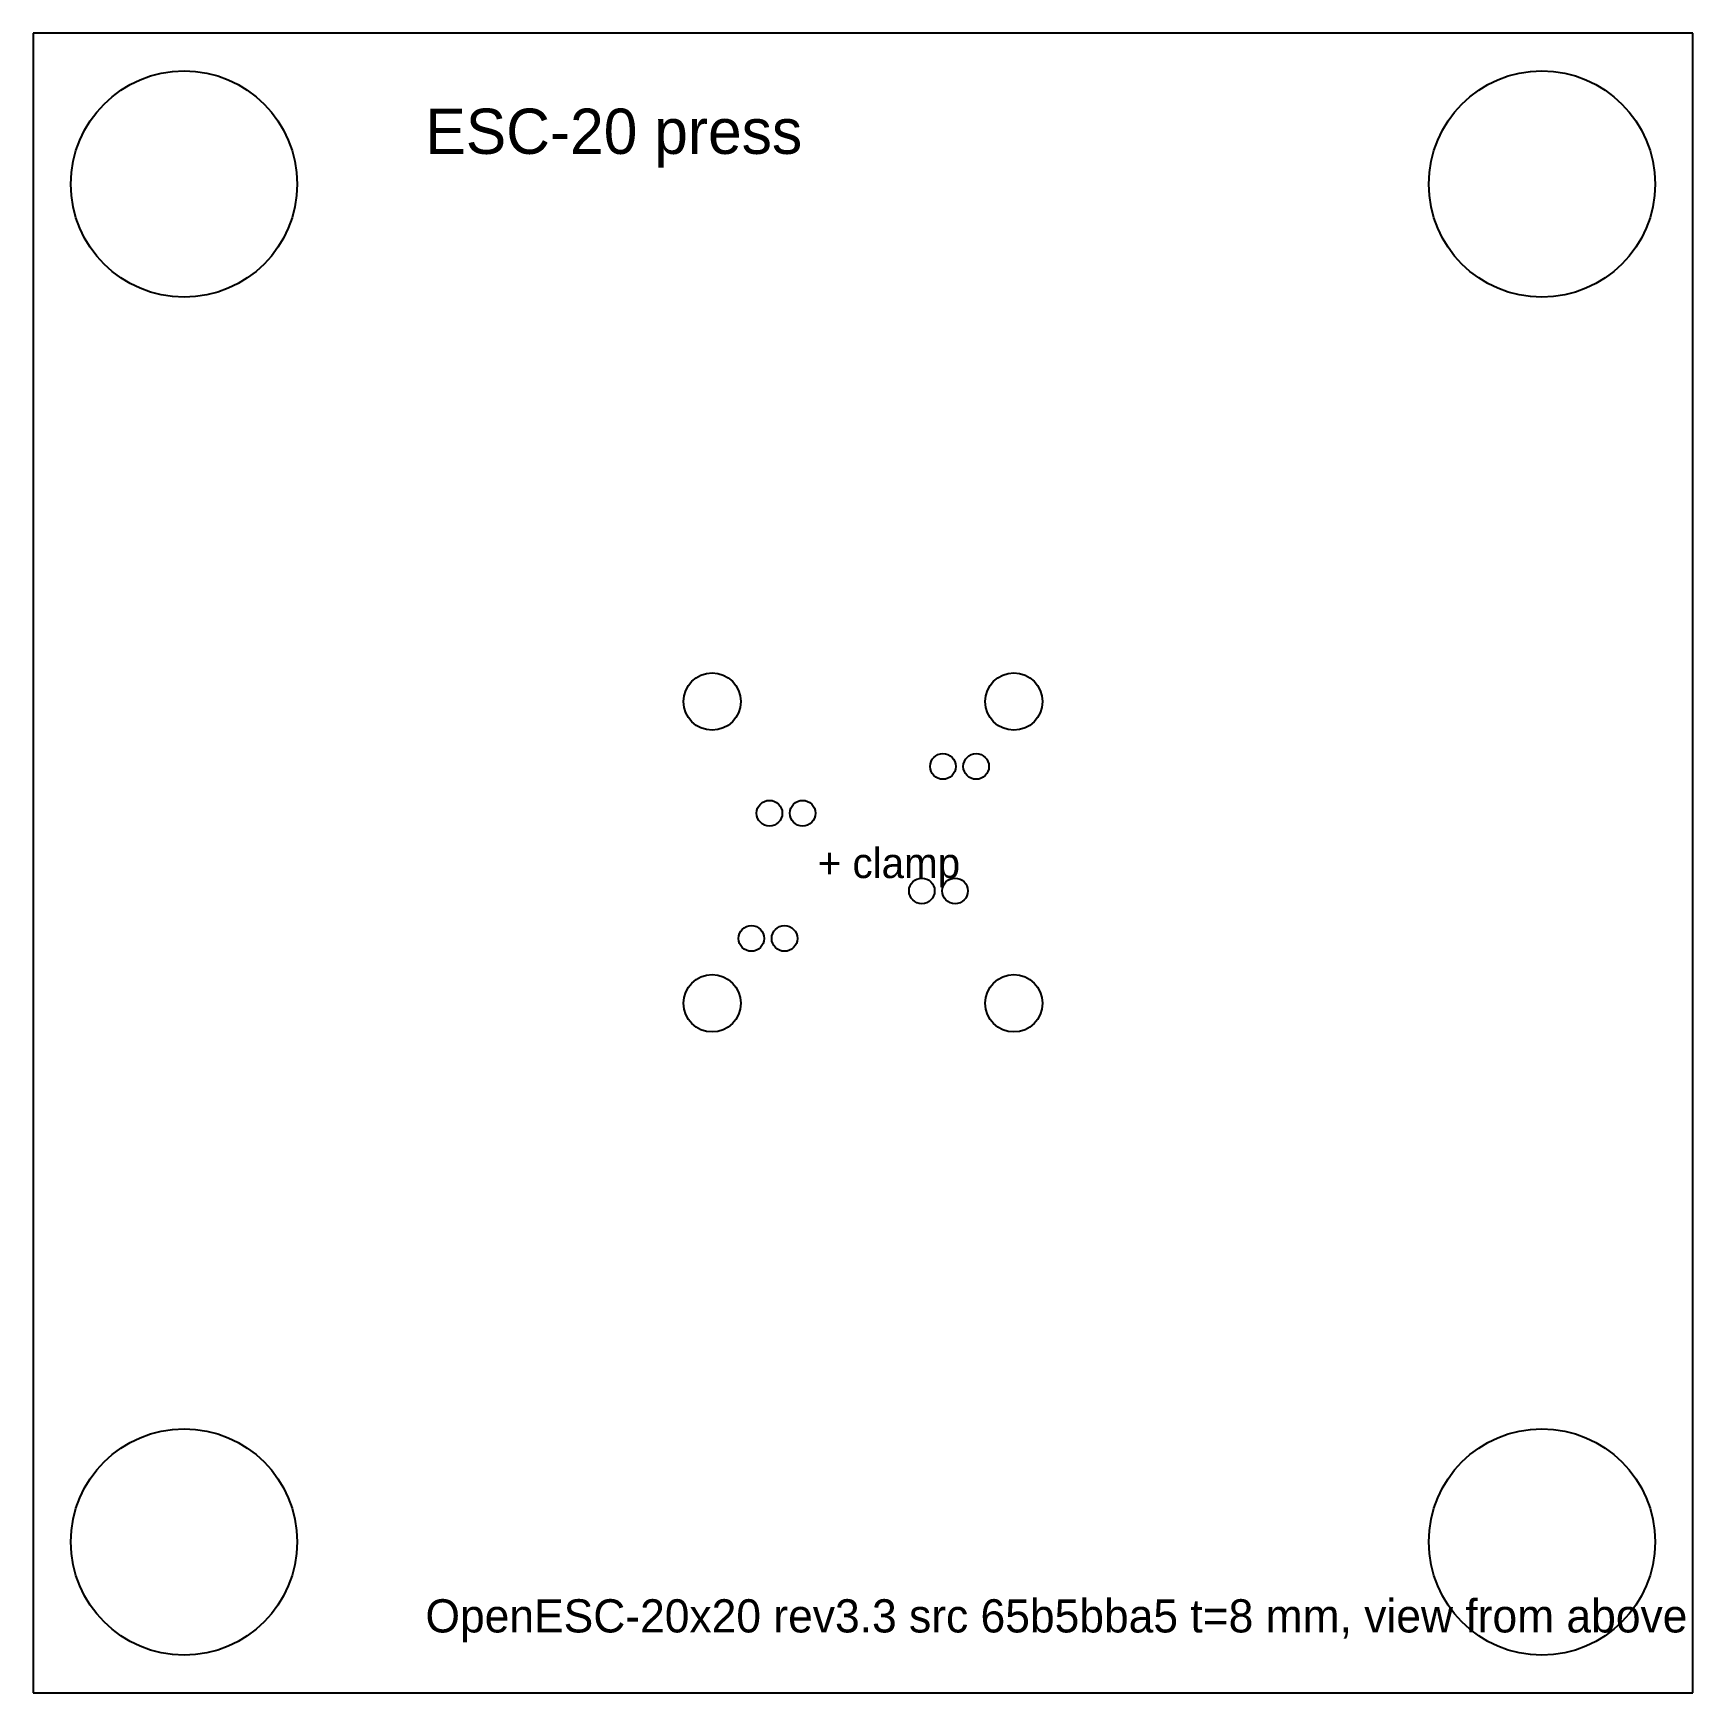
# Model space of a CAD drawing. Header units: millimetres. Extents: x -55 to 55, y -55 to 55.
import ezdxf

# ---------------------------------------------------------------- set-up
doc = ezdxf.new("R2010")
doc.units = ezdxf.units.MM

msp = doc.modelspace()

# ---------------------------------------------------------------- linework, layer by layer
at = {"layer": 'CUT'}
for p, q in [((55, 55), (-55, 55)), ((-55, 55), (-55, -55)), ((55, -55), (55, 55)), ((-55, -55), (55, -55))]:
    msp.add_line(p, q, dxfattribs=at)
for centre, radius in [((-45, 45), 7.5), ((45, 45), 7.5), ((-10, 10.7), 1.9), ((10, 10.7), 1.9), ((5.3, 6.4), 0.85), ((7.5, 6.4), 0.85), ((-6.2, 3.3), 0.85), ((-4, 3.3), 0.85), ((3.9, -1.85), 0.85), ((6.1, -1.85), 0.85), ((-7.4, -5), 0.85), ((-5.2, -5), 0.85), ((-10, -9.3), 1.9), ((10, -9.3), 1.9), ((-45, -45), 7.5), ((45, -45), 7.5)]:
    msp.add_circle(centre, radius, dxfattribs=at)

# ---------------------------------------------------------------- texts
at = {"layer": 'ENGRAVE'}
for s, height, p in [('ESC-20 press', 3, (-29, 47)), ('+ clamp', 2, (-3, -1)), ('OpenESC-20x20 rev3.3 src 65b5bba5 t=8 mm, view from above', 2.2, (-29, -51))]:
    msp.add_text(s, height=height, dxfattribs=at).set_placement(p)

doc.saveas('drawing.dxf')
